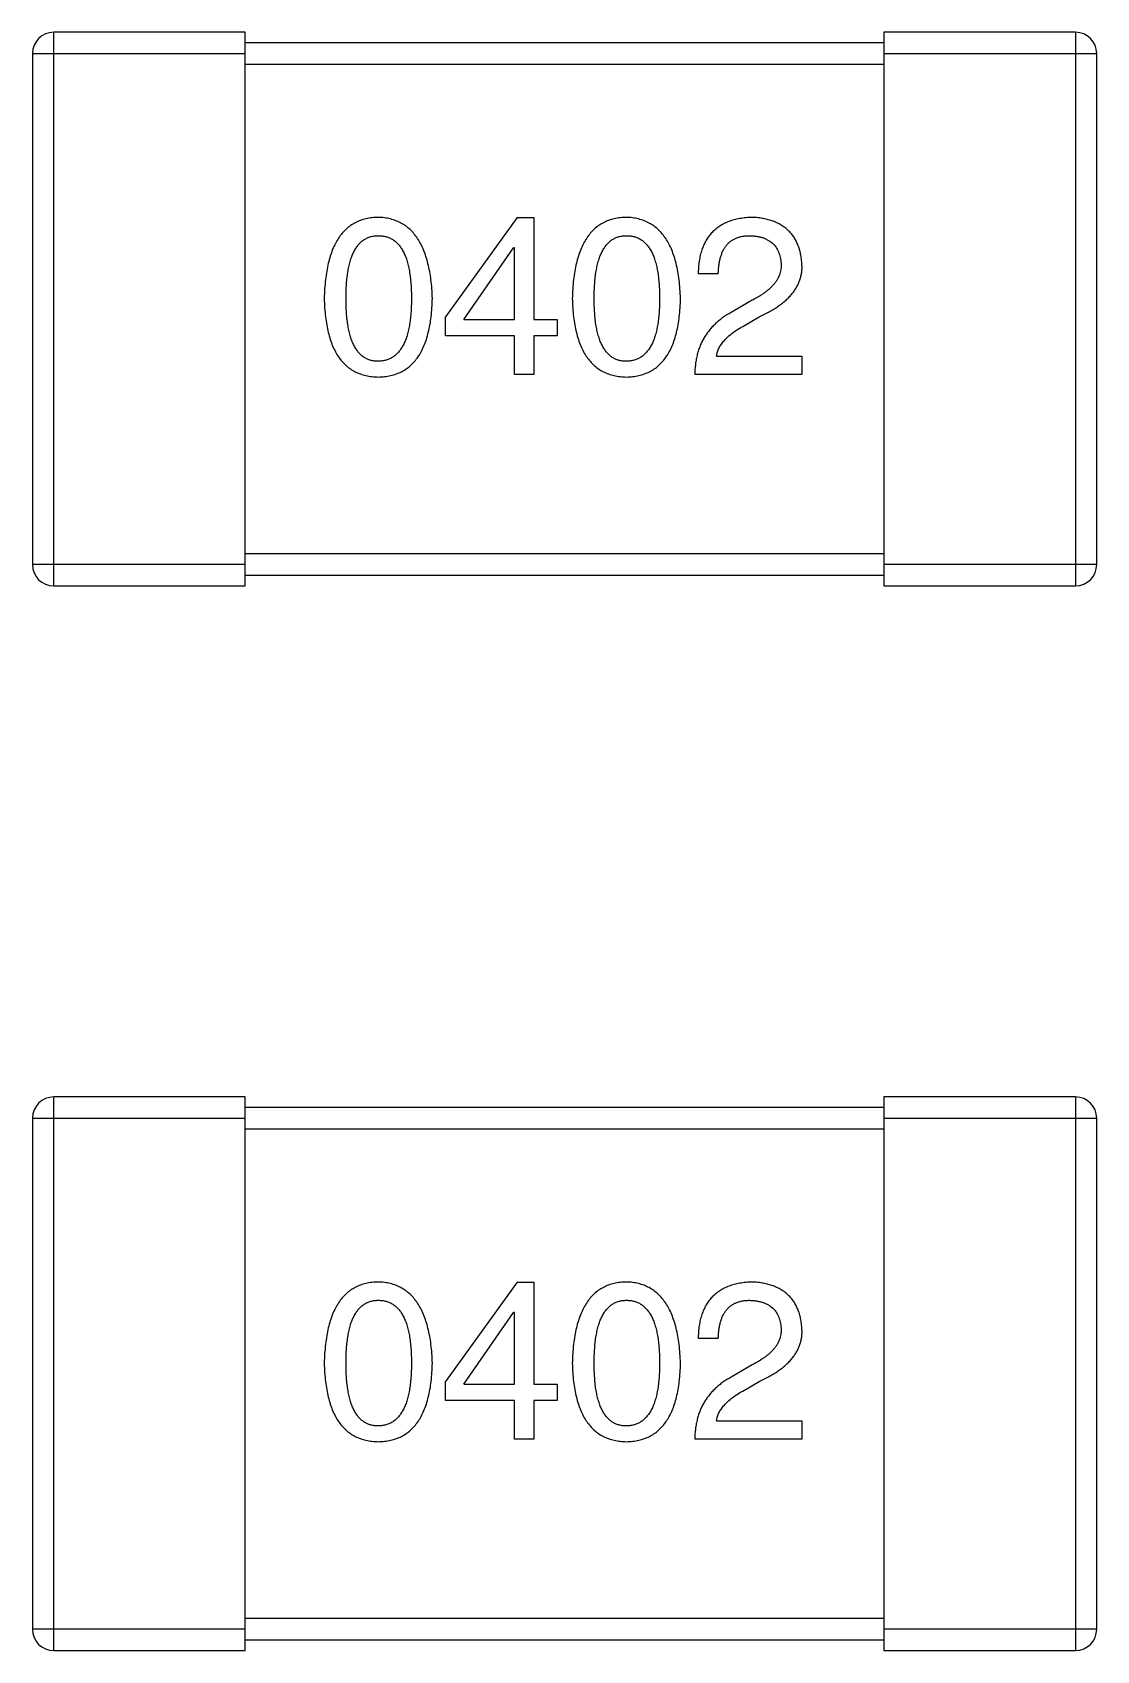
# Model space of a CAD drawing. Header units: inches. Extents: x -13 to 240, y -18 to 126.
# Drawn here: x 179.627 to 180.627, y 29.206 to 30.726 of the extents above; entities that cross this region are included whole.
import ezdxf

# ---------------------------------------------------------------- set-up
doc = ezdxf.new("R2010")
doc.units = ezdxf.units.IN
doc.header["$LTSCALE"] = 1.21
doc.header["$MEASUREMENT"] = 0
doc.layers.get('0').update_dxf_attribs({"linetype": 'CONTINUOUS'})

msp = doc.modelspace()

# ---------------------------------------------------------------- linework, layer by layer
at = {"color": 7, "linetype": 'Continuous'}
for p, q in [((179.6467, 30.2065), (179.6467, 30.7265)), ((179.8267, 30.7265), (179.6467, 30.7265)), ((179.8267, 30.2065), (179.8267, 30.7265)), ((180.4267, 30.7265), (180.4267, 30.2065)), ((180.6067, 30.7265), (180.4267, 30.7265)), ((180.6067, 30.7265), (180.6067, 30.2065)), ((179.6267, 30.7065), (179.6267, 30.2265)), ((179.6267, 30.7065), (179.8267, 30.7065)), ((180.4267, 30.7165), (179.8267, 30.7165)), ((180.4267, 30.7065), (180.6267, 30.7065)), ((180.6267, 30.2265), (180.6267, 30.7065)), ((179.8267, 30.6965), (180.4267, 30.6965)), ((180.0822, 30.5527), (180.015, 30.4593)), ((180.0822, 30.5527), (180.0978, 30.5527)), ((180.0978, 30.5527), (180.0978, 30.4568)), ((180.0322, 30.4568), (180.0789, 30.524)), ((180.0798, 30.524), (180.0789, 30.524)), ((180.0798, 30.4568), (180.0798, 30.524)), ((180.2711, 30.4995), (180.2523, 30.4995)), ((180.3031, 30.4749), (180.2834, 30.4634)), ((180.015, 30.4413), (180.015, 30.4593)), ((180.0322, 30.4568), (180.0798, 30.4568)), ((180.0978, 30.4568), (180.1199, 30.4568)), ((180.1199, 30.4568), (180.1199, 30.4413)), ((180.2941, 30.4503), (180.3096, 30.4593)), ((180.0798, 30.4413), (180.015, 30.4413)), ((180.0798, 30.4052), (180.0798, 30.4413)), ((180.0978, 30.4413), (180.0978, 30.4052)), ((180.1199, 30.4413), (180.0978, 30.4413)), ((180.2695, 30.4224), (180.3498, 30.4224)), ((180.3498, 30.4224), (180.3498, 30.4052)), ((180.0978, 30.4052), (180.0798, 30.4052)), ((180.3498, 30.4052), (180.249, 30.4052)), ((180.4267, 30.2365), (179.8267, 30.2365)), ((179.8267, 30.2265), (179.6267, 30.2265)), ((180.6267, 30.2265), (180.4267, 30.2265)), ((179.6467, 30.2065), (179.8267, 30.2065)), ((179.8267, 30.2165), (180.4267, 30.2165)), ((180.4267, 30.2065), (180.6067, 30.2065)), ((179.6467, 29.2065), (179.6467, 29.7265)), ((179.8267, 29.7265), (179.6467, 29.7265)), ((179.8267, 29.2065), (179.8267, 29.7265)), ((180.4267, 29.7165), (179.8267, 29.7165)), ((180.4267, 29.7265), (180.4267, 29.2065)), ((180.6067, 29.7265), (180.4267, 29.7265)), ((180.6067, 29.7265), (180.6067, 29.2065)), ((179.6267, 29.7065), (179.6267, 29.2265)), ((179.6267, 29.7065), (179.8267, 29.7065)), ((180.4267, 29.7065), (180.6267, 29.7065)), ((180.6267, 29.2265), (180.6267, 29.7065)), ((179.8267, 29.6965), (180.4267, 29.6965)), ((180.0822, 29.5527), (180.015, 29.4593)), ((180.0822, 29.5527), (180.0978, 29.5527)), ((180.0978, 29.5527), (180.0978, 29.4568)), ((180.0322, 29.4568), (180.0789, 29.524)), ((180.0798, 29.524), (180.0789, 29.524)), ((180.0798, 29.4568), (180.0798, 29.524)), ((180.2711, 29.4995), (180.2523, 29.4995)), ((180.3031, 29.4749), (180.2834, 29.4634)), ((180.015, 29.4413), (180.015, 29.4593)), ((180.2941, 29.4503), (180.3096, 29.4593)), ((180.0322, 29.4568), (180.0798, 29.4568)), ((180.0978, 29.4568), (180.1199, 29.4568)), ((180.1199, 29.4568), (180.1199, 29.4413)), ((180.0798, 29.4413), (180.015, 29.4413)), ((180.0798, 29.4052), (180.0798, 29.4413)), ((180.0978, 29.4413), (180.0978, 29.4052)), ((180.1199, 29.4413), (180.0978, 29.4413)), ((180.2695, 29.4224), (180.3498, 29.4224)), ((180.3498, 29.4224), (180.3498, 29.4052)), ((180.0978, 29.4052), (180.0798, 29.4052)), ((180.3498, 29.4052), (180.249, 29.4052)), ((180.4267, 29.2365), (179.8267, 29.2365)), ((179.8267, 29.2265), (179.6267, 29.2265)), ((179.8267, 29.2165), (180.4267, 29.2165)), ((180.6267, 29.2265), (180.4267, 29.2265)), ((179.6467, 29.2065), (179.8267, 29.2065)), ((180.4267, 29.2065), (180.6067, 29.2065))]:
    msp.add_line(p, q, dxfattribs=at)
for centre, start, end in [((179.6467, 30.7065), 90, 180), ((180.6067, 30.7065), 0, 90), ((179.6467, 30.2265), 180, 270), ((180.6067, 30.2265), 270, 0), ((179.6467, 29.7065), 90, 180), ((180.6067, 29.7065), 0, 90), ((179.6467, 29.2265), 180, 270), ((180.6067, 29.2265), 270, 0)]:
    msp.add_arc(centre, 0.02, start, end, dxfattribs=at)
for points, knots in [([(179.9517, 30.5527), (179.9497, 30.5526), (179.9458, 30.5525), (179.9402, 30.5515), (179.935, 30.5499), (179.9301, 30.5478), (179.9255, 30.545), (179.9214, 30.5417), (179.9176, 30.5378), (179.9143, 30.5332), (179.9113, 30.5282), (179.9087, 30.5225), (179.9064, 30.5162), (179.9046, 30.5094), (179.9031, 30.502), (179.902, 30.494), (179.9012, 30.4855), (179.901, 30.4796), (179.9009, 30.4765)], [0, 0, 0, 0, 0.057911, 0.113262, 0.165956, 0.217443, 0.268511, 0.319665, 0.372, 0.426129, 0.483365, 0.543779, 0.607756, 0.676562, 0.749704, 0.827713, 0.911177, 1, 1, 1, 1]), ([(180.0025, 30.4765), (180.0024, 30.4795), (180.0021, 30.4854), (180.0013, 30.4939), (180.0001, 30.5018), (179.9985, 30.5091), (179.9966, 30.5159), (179.9944, 30.5221), (179.9917, 30.5278), (179.9887, 30.5328), (179.9854, 30.5373), (179.9816, 30.5413), (179.9775, 30.5447), (179.9731, 30.5475), (179.9682, 30.5497), (179.963, 30.5513), (179.9575, 30.5524), (179.9537, 30.5526), (179.9517, 30.5527)], [0, 0, 0, 0, 0.088475, 0.171606, 0.249595, 0.322626, 0.391327, 0.455765, 0.516374, 0.573675, 0.628522, 0.681161, 0.732559, 0.783563, 0.83504, 0.887639, 0.942585, 1, 1, 1, 1]), ([(180.1849, 30.5527), (180.1829, 30.5526), (180.179, 30.5525), (180.1734, 30.5515), (180.1681, 30.5499), (180.1632, 30.5478), (180.1587, 30.545), (180.1545, 30.5417), (180.1508, 30.5378), (180.1474, 30.5332), (180.1444, 30.5282), (180.1418, 30.5225), (180.1396, 30.5162), (180.1377, 30.5094), (180.1362, 30.502), (180.1351, 30.494), (180.1343, 30.4855), (180.1341, 30.4796), (180.134, 30.4765)], [0, 0, 0, 0, 0.057911, 0.113262, 0.165956, 0.217443, 0.268511, 0.319665, 0.372, 0.426129, 0.483365, 0.543779, 0.607756, 0.676562, 0.749704, 0.827713, 0.911177, 1, 1, 1, 1]), ([(180.2357, 30.4765), (180.2355, 30.4795), (180.2353, 30.4854), (180.2344, 30.4939), (180.2332, 30.5018), (180.2317, 30.5091), (180.2298, 30.5159), (180.2275, 30.5221), (180.2249, 30.5278), (180.2219, 30.5328), (180.2185, 30.5373), (180.2148, 30.5413), (180.2107, 30.5447), (180.2062, 30.5475), (180.2014, 30.5497), (180.1962, 30.5513), (180.1906, 30.5524), (180.1868, 30.5526), (180.1849, 30.5527)], [0, 0, 0, 0, 0.088475, 0.171606, 0.249595, 0.322626, 0.391327, 0.455765, 0.516374, 0.573675, 0.628522, 0.681161, 0.732559, 0.783563, 0.83504, 0.887639, 0.942585, 1, 1, 1, 1]), ([(180.3031, 30.5527), (180.301, 30.5526), (180.2971, 30.5524), (180.2914, 30.5516), (180.2861, 30.5505), (180.2812, 30.5489), (180.2767, 30.5469), (180.2725, 30.5446), (180.2687, 30.5418), (180.2653, 30.5386), (180.2623, 30.5351), (180.2597, 30.5312), (180.2575, 30.5268), (180.2556, 30.5221), (180.2542, 30.517), (180.2531, 30.5115), (180.2525, 30.5056), (180.2523, 30.5015), (180.2523, 30.4995)], [0, 0, 0, 0, 0.07282, 0.141057, 0.2062, 0.267672, 0.326735, 0.383519, 0.439188, 0.494454, 0.549628, 0.605958, 0.66397, 0.72402, 0.787502, 0.854127, 0.925065, 1, 1, 1, 1]), ([(180.3498, 30.5085), (180.3497, 30.5102), (180.3494, 30.5135), (180.3486, 30.5182), (180.3475, 30.5227), (180.346, 30.5269), (180.3443, 30.5308), (180.3422, 30.5343), (180.3397, 30.5376), (180.3369, 30.5405), (180.3338, 30.5431), (180.3304, 30.5454), (180.3266, 30.5474), (180.3226, 30.5492), (180.3181, 30.5505), (180.3134, 30.5516), (180.3084, 30.5524), (180.3049, 30.5526), (180.3031, 30.5527)], [0, 0, 0, 0, 0.070688, 0.137741, 0.201612, 0.262778, 0.321223, 0.378455, 0.434411, 0.490146, 0.546362, 0.603392, 0.662208, 0.723401, 0.787372, 0.85442, 0.925153, 1, 1, 1, 1]), ([(179.9214, 30.4765), (179.9214, 30.4789), (179.9214, 30.4835), (179.9218, 30.4902), (179.9224, 30.4964), (179.9232, 30.5022), (179.9243, 30.5075), (179.9255, 30.5124), (179.9271, 30.5168), (179.9289, 30.5207), (179.9309, 30.5242), (179.9331, 30.5272), (179.9356, 30.5298), (179.9384, 30.5319), (179.9414, 30.5335), (179.9446, 30.5347), (179.9481, 30.5354), (179.9505, 30.5355), (179.9517, 30.5355)], [0, 0, 0, 0, 0.096452, 0.187278, 0.271765, 0.350519, 0.423437, 0.491321, 0.554011, 0.612224, 0.666281, 0.717003, 0.764884, 0.811423, 0.856783, 0.902993, 0.950236, 1, 1, 1, 1]), ([(179.9517, 30.5355), (179.953, 30.5355), (179.9554, 30.5354), (179.959, 30.5347), (179.9623, 30.5335), (179.9654, 30.5319), (179.9682, 30.5298), (179.9708, 30.5272), (179.9731, 30.5242), (179.9752, 30.5207), (179.977, 30.5168), (179.9786, 30.5124), (179.9799, 30.5075), (179.981, 30.5022), (179.9818, 30.4964), (179.9824, 30.4902), (179.9828, 30.4835), (179.9828, 30.4789), (179.9829, 30.4765)], [0, 0, 0, 0, 0.050604, 0.098688, 0.145699, 0.191791, 0.238625, 0.286717, 0.337546, 0.391814, 0.449755, 0.512106, 0.579685, 0.652048, 0.730262, 0.814146, 0.904281, 1, 1, 1, 1]), ([(180.1545, 30.4765), (180.1546, 30.4789), (180.1546, 30.4835), (180.155, 30.4902), (180.1555, 30.4964), (180.1563, 30.5022), (180.1574, 30.5075), (180.1587, 30.5124), (180.1602, 30.5168), (180.162, 30.5207), (180.164, 30.5242), (180.1663, 30.5272), (180.1688, 30.5298), (180.1715, 30.5319), (180.1745, 30.5335), (180.1778, 30.5347), (180.1812, 30.5354), (180.1836, 30.5355), (180.1849, 30.5355)], [0, 0, 0, 0, 0.096452, 0.187278, 0.271765, 0.350519, 0.423437, 0.491321, 0.554011, 0.612224, 0.666281, 0.717003, 0.764884, 0.811423, 0.856783, 0.902993, 0.950236, 1, 1, 1, 1]), ([(180.1849, 30.5355), (180.1861, 30.5355), (180.1886, 30.5354), (180.1921, 30.5347), (180.1955, 30.5335), (180.1986, 30.5319), (180.2014, 30.5298), (180.2039, 30.5272), (180.2062, 30.5242), (180.2084, 30.5207), (180.2102, 30.5168), (180.2117, 30.5124), (180.2131, 30.5075), (180.2141, 30.5022), (180.215, 30.4964), (180.2156, 30.4902), (180.2159, 30.4835), (180.216, 30.4789), (180.216, 30.4765)], [0, 0, 0, 0, 0.050604, 0.098688, 0.145699, 0.191791, 0.238625, 0.286717, 0.337546, 0.391814, 0.449755, 0.512106, 0.579685, 0.652048, 0.730262, 0.814146, 0.904281, 1, 1, 1, 1]), ([(180.2711, 30.4995), (180.2712, 30.5009), (180.2713, 30.5037), (180.2717, 30.5078), (180.2723, 30.5116), (180.2732, 30.5152), (180.2743, 30.5184), (180.2755, 30.5214), (180.2771, 30.5241), (180.2789, 30.5265), (180.2808, 30.5287), (180.283, 30.5305), (180.2854, 30.5321), (180.288, 30.5333), (180.2909, 30.5343), (180.2939, 30.535), (180.2972, 30.5354), (180.2995, 30.5355), (180.3006, 30.5355)], [0, 0, 0, 0, 0.082594, 0.15978, 0.232961, 0.301462, 0.365595, 0.426678, 0.484662, 0.540809, 0.595146, 0.648401, 0.702272, 0.757102, 0.813447, 0.872233, 0.934055, 1, 1, 1, 1]), ([(180.3006, 30.5355), (180.3017, 30.5355), (180.3039, 30.5353), (180.3071, 30.535), (180.3101, 30.5344), (180.3129, 30.5336), (180.3154, 30.5326), (180.3178, 30.5315), (180.32, 30.5301), (180.322, 30.5286), (180.3237, 30.5268), (180.3253, 30.5249), (180.3266, 30.5228), (180.3277, 30.5204), (180.3286, 30.5179), (180.3294, 30.5152), (180.3299, 30.5123), (180.33, 30.5103), (180.3301, 30.5093)], [0, 0, 0, 0, 0.076112, 0.148436, 0.216883, 0.281466, 0.34298, 0.402356, 0.459881, 0.51546, 0.571111, 0.62658, 0.683162, 0.741007, 0.801404, 0.863825, 0.930544, 1, 1, 1, 1]), ([(180.3301, 30.5093), (180.3302, 30.5085), (180.3303, 30.5069), (180.3301, 30.5045), (180.3297, 30.5021), (180.3291, 30.4997), (180.3282, 30.4975), (180.3271, 30.4952), (180.3258, 30.493), (180.3242, 30.4908), (180.3224, 30.4886), (180.3203, 30.4866), (180.318, 30.4845), (180.3155, 30.4825), (180.3127, 30.4805), (180.3097, 30.4786), (180.3065, 30.4767), (180.3042, 30.4755), (180.3031, 30.4749)], [0, 0, 0, 0, 0.052237, 0.103888, 0.155485, 0.207395, 0.259864, 0.31356, 0.369176, 0.4266, 0.486836, 0.550048, 0.61567, 0.685271, 0.75824, 0.834614, 0.915635, 1, 1, 1, 1]), ([(180.3096, 30.4593), (180.3113, 30.4601), (180.3146, 30.4616), (180.3194, 30.4641), (180.3237, 30.4667), (180.3278, 30.4694), (180.3315, 30.4721), (180.3349, 30.475), (180.3379, 30.4779), (180.3406, 30.481), (180.3429, 30.4841), (180.3449, 30.4873), (180.3466, 30.4906), (180.348, 30.494), (180.3489, 30.4975), (180.3496, 30.5011), (180.3499, 30.5048), (180.3498, 30.5072), (180.3498, 30.5085)], [0, 0, 0, 0, 0.082731, 0.161257, 0.236138, 0.307554, 0.375712, 0.440848, 0.502916, 0.562567, 0.619798, 0.675716, 0.73039, 0.78386, 0.837315, 0.890547, 0.944917, 1, 1, 1, 1]), ([(179.9009, 30.4765), (179.901, 30.4736), (179.9012, 30.4678), (179.902, 30.4595), (179.9031, 30.4518), (179.9046, 30.4447), (179.9064, 30.4381), (179.9087, 30.432), (179.9113, 30.4265), (179.9143, 30.4216), (179.9176, 30.4172), (179.9214, 30.4134), (179.9255, 30.4102), (179.9301, 30.4075), (179.935, 30.4055), (179.9402, 30.4039), (179.9458, 30.403), (179.9497, 30.4028), (179.9517, 30.4027)], [0, 0, 0, 0, 0.087693, 0.170223, 0.247496, 0.319826, 0.387768, 0.451403, 0.511459, 0.568358, 0.622671, 0.675251, 0.726739, 0.778422, 0.830759, 0.884394, 0.940865, 1, 1, 1, 1]), ([(179.9517, 30.4175), (179.9505, 30.4175), (179.9481, 30.4176), (179.9446, 30.4183), (179.9414, 30.4195), (179.9384, 30.4211), (179.9356, 30.4232), (179.9331, 30.4258), (179.9309, 30.4288), (179.9289, 30.4323), (179.9271, 30.4362), (179.9255, 30.4406), (179.9243, 30.4455), (179.9232, 30.4508), (179.9224, 30.4566), (179.9218, 30.4628), (179.9214, 30.4695), (179.9214, 30.4741), (179.9214, 30.4765)], [0, 0, 0, 0, 0.049766, 0.097012, 0.143225, 0.188786, 0.235079, 0.282962, 0.333687, 0.387747, 0.445963, 0.508657, 0.576545, 0.649868, 0.72822, 0.812712, 0.903543, 1, 1, 1, 1]), ([(179.9517, 30.4027), (179.9537, 30.4028), (179.9576, 30.403), (179.9632, 30.4039), (179.9685, 30.4055), (179.9734, 30.4075), (179.9779, 30.4102), (179.982, 30.4134), (179.9858, 30.4172), (179.9892, 30.4216), (179.9921, 30.4265), (179.9947, 30.432), (179.997, 30.4381), (179.9988, 30.4447), (180.0004, 30.4518), (180.0015, 30.4595), (180.0022, 30.4678), (180.0024, 30.4736), (180.0025, 30.4765)], [0, 0, 0, 0, 0.059134, 0.115603, 0.169236, 0.221572, 0.273254, 0.32474, 0.377319, 0.431815, 0.488555, 0.548609, 0.612242, 0.680182, 0.75251, 0.829782, 0.91231, 1, 1, 1, 1]), ([(179.9829, 30.4765), (179.9828, 30.4742), (179.9828, 30.4696), (179.9824, 30.463), (179.9818, 30.4568), (179.981, 30.4511), (179.9799, 30.4458), (179.9786, 30.441), (179.977, 30.4366), (179.9752, 30.4327), (179.9731, 30.4292), (179.9708, 30.4262), (179.9682, 30.4235), (179.9654, 30.4214), (179.9623, 30.4197), (179.959, 30.4185), (179.9554, 30.4177), (179.953, 30.4176), (179.9517, 30.4175)], [0, 0, 0, 0, 0.094834, 0.184067, 0.267029, 0.344713, 0.417334, 0.484367, 0.546941, 0.604717, 0.65953, 0.710539, 0.759381, 0.806382, 0.853027, 0.900623, 0.949121, 1, 1, 1, 1]), ([(180.134, 30.4765), (180.1341, 30.4736), (180.1343, 30.4678), (180.1351, 30.4595), (180.1362, 30.4518), (180.1377, 30.4447), (180.1396, 30.4381), (180.1418, 30.432), (180.1444, 30.4265), (180.1475, 30.4216), (180.1508, 30.4172), (180.1546, 30.4134), (180.1587, 30.4102), (180.1632, 30.4075), (180.1681, 30.4055), (180.1734, 30.4039), (180.179, 30.403), (180.1829, 30.4028), (180.1849, 30.4027)], [0, 0, 0, 0, 0.087693, 0.170223, 0.247496, 0.319826, 0.387768, 0.451403, 0.511459, 0.568358, 0.622671, 0.675251, 0.726739, 0.778422, 0.830759, 0.884394, 0.940865, 1, 1, 1, 1]), ([(180.1849, 30.4175), (180.1836, 30.4175), (180.1812, 30.4176), (180.1778, 30.4183), (180.1745, 30.4195), (180.1715, 30.4211), (180.1688, 30.4232), (180.1663, 30.4258), (180.164, 30.4288), (180.162, 30.4323), (180.1602, 30.4362), (180.1587, 30.4406), (180.1574, 30.4455), (180.1563, 30.4508), (180.1555, 30.4566), (180.155, 30.4628), (180.1546, 30.4695), (180.1546, 30.4741), (180.1545, 30.4765)], [0, 0, 0, 0, 0.049766, 0.097012, 0.143225, 0.188786, 0.235079, 0.282962, 0.333687, 0.387747, 0.445963, 0.508657, 0.576545, 0.649868, 0.72822, 0.812712, 0.903543, 1, 1, 1, 1]), ([(180.216, 30.4765), (180.216, 30.4742), (180.2159, 30.4696), (180.2156, 30.463), (180.215, 30.4568), (180.2141, 30.4511), (180.2131, 30.4458), (180.2117, 30.441), (180.2102, 30.4366), (180.2083, 30.4327), (180.2063, 30.4292), (180.2039, 30.4262), (180.2014, 30.4235), (180.1985, 30.4214), (180.1955, 30.4197), (180.1922, 30.4185), (180.1886, 30.4177), (180.1861, 30.4176), (180.1849, 30.4175)], [0, 0, 0, 0, 0.094834, 0.184067, 0.267029, 0.344713, 0.417334, 0.484367, 0.546941, 0.604717, 0.65953, 0.710539, 0.759381, 0.806382, 0.853027, 0.900623, 0.949121, 1, 1, 1, 1]), ([(180.1849, 30.4027), (180.1868, 30.4028), (180.1907, 30.403), (180.1964, 30.4039), (180.2016, 30.4055), (180.2065, 30.4075), (180.211, 30.4102), (180.2152, 30.4134), (180.2189, 30.4172), (180.2223, 30.4216), (180.2253, 30.4265), (180.2279, 30.432), (180.2301, 30.4381), (180.232, 30.4447), (180.2335, 30.4518), (180.2346, 30.4595), (180.2354, 30.4678), (180.2356, 30.4736), (180.2357, 30.4765)], [0, 0, 0, 0, 0.059134, 0.115603, 0.169236, 0.221572, 0.273254, 0.32474, 0.377319, 0.431815, 0.488555, 0.548609, 0.612242, 0.680182, 0.75251, 0.829782, 0.91231, 1, 1, 1, 1]), ([(180.2834, 30.4634), (180.282, 30.4626), (180.2793, 30.4611), (180.2755, 30.4586), (180.2719, 30.4559), (180.2687, 30.453), (180.2656, 30.45), (180.2628, 30.4468), (180.2602, 30.4434), (180.2579, 30.4398), (180.2559, 30.4361), (180.2541, 30.4322), (180.2526, 30.4281), (180.2514, 30.4239), (180.2504, 30.4194), (180.2497, 30.4148), (180.2492, 30.4101), (180.249, 30.4068), (180.249, 30.4052)], [0, 0, 0, 0, 0.065828, 0.130094, 0.192451, 0.254037, 0.313974, 0.373757, 0.433048, 0.492243, 0.551902, 0.611758, 0.672678, 0.734814, 0.798569, 0.863693, 0.930488, 1, 1, 1, 1]), ([(180.2695, 30.4224), (180.2697, 30.4237), (180.2703, 30.4263), (180.2719, 30.4301), (180.274, 30.4338), (180.2769, 30.4373), (180.2803, 30.4407), (180.2843, 30.4441), (180.2889, 30.4473), (180.2923, 30.4493), (180.2941, 30.4503)], [0, 0, 0, 0, 0.103034, 0.208166, 0.318255, 0.434664, 0.559728, 0.695394, 0.841708, 1, 1, 1, 1]), ([(179.9517, 29.5527), (179.9497, 29.5526), (179.9458, 29.5525), (179.9402, 29.5515), (179.935, 29.5499), (179.9301, 29.5478), (179.9255, 29.545), (179.9214, 29.5417), (179.9176, 29.5378), (179.9143, 29.5332), (179.9113, 29.5282), (179.9087, 29.5225), (179.9064, 29.5162), (179.9046, 29.5094), (179.9031, 29.502), (179.902, 29.494), (179.9012, 29.4855), (179.901, 29.4796), (179.9009, 29.4765)], [0, 0, 0, 0, 0.057911, 0.113262, 0.165956, 0.217443, 0.268511, 0.319665, 0.372, 0.426129, 0.483365, 0.543779, 0.607756, 0.676562, 0.749704, 0.827713, 0.911177, 1, 1, 1, 1]), ([(180.0025, 29.4765), (180.0024, 29.4795), (180.0021, 29.4854), (180.0013, 29.4939), (180.0001, 29.5018), (179.9985, 29.5091), (179.9966, 29.5159), (179.9944, 29.5221), (179.9917, 29.5278), (179.9887, 29.5328), (179.9854, 29.5373), (179.9816, 29.5413), (179.9775, 29.5447), (179.9731, 29.5475), (179.9682, 29.5497), (179.963, 29.5513), (179.9575, 29.5524), (179.9537, 29.5526), (179.9517, 29.5527)], [0, 0, 0, 0, 0.088475, 0.171606, 0.249595, 0.322626, 0.391327, 0.455765, 0.516374, 0.573675, 0.628522, 0.681161, 0.732559, 0.783563, 0.83504, 0.887639, 0.942585, 1, 1, 1, 1]), ([(180.1849, 29.5527), (180.1829, 29.5526), (180.179, 29.5525), (180.1734, 29.5515), (180.1681, 29.5499), (180.1632, 29.5478), (180.1587, 29.545), (180.1545, 29.5417), (180.1508, 29.5378), (180.1474, 29.5332), (180.1444, 29.5282), (180.1418, 29.5225), (180.1396, 29.5162), (180.1377, 29.5094), (180.1362, 29.502), (180.1351, 29.494), (180.1343, 29.4855), (180.1341, 29.4796), (180.134, 29.4765)], [0, 0, 0, 0, 0.057911, 0.113262, 0.165956, 0.217443, 0.268511, 0.319665, 0.372, 0.426129, 0.483365, 0.543779, 0.607756, 0.676562, 0.749704, 0.827713, 0.911177, 1, 1, 1, 1]), ([(180.2357, 29.4765), (180.2355, 29.4795), (180.2353, 29.4854), (180.2344, 29.4939), (180.2332, 29.5018), (180.2317, 29.5091), (180.2298, 29.5159), (180.2275, 29.5221), (180.2249, 29.5278), (180.2219, 29.5328), (180.2185, 29.5373), (180.2148, 29.5413), (180.2107, 29.5447), (180.2062, 29.5475), (180.2014, 29.5497), (180.1962, 29.5513), (180.1906, 29.5524), (180.1868, 29.5526), (180.1849, 29.5527)], [0, 0, 0, 0, 0.088475, 0.171606, 0.249595, 0.322626, 0.391327, 0.455765, 0.516374, 0.573675, 0.628522, 0.681161, 0.732559, 0.783563, 0.83504, 0.887639, 0.942585, 1, 1, 1, 1]), ([(180.3031, 29.5527), (180.301, 29.5526), (180.2971, 29.5524), (180.2914, 29.5516), (180.2861, 29.5505), (180.2812, 29.5489), (180.2767, 29.5469), (180.2725, 29.5446), (180.2687, 29.5418), (180.2653, 29.5386), (180.2623, 29.5351), (180.2597, 29.5312), (180.2575, 29.5268), (180.2556, 29.5221), (180.2542, 29.517), (180.2531, 29.5115), (180.2525, 29.5056), (180.2523, 29.5015), (180.2523, 29.4995)], [0, 0, 0, 0, 0.07282, 0.141057, 0.2062, 0.267672, 0.326735, 0.383519, 0.439188, 0.494454, 0.549628, 0.605958, 0.66397, 0.72402, 0.787502, 0.854127, 0.925065, 1, 1, 1, 1]), ([(180.3498, 29.5085), (180.3497, 29.5102), (180.3494, 29.5135), (180.3486, 29.5182), (180.3475, 29.5227), (180.346, 29.5269), (180.3443, 29.5308), (180.3422, 29.5343), (180.3397, 29.5376), (180.3369, 29.5405), (180.3338, 29.5431), (180.3304, 29.5454), (180.3266, 29.5474), (180.3226, 29.5492), (180.3181, 29.5505), (180.3134, 29.5516), (180.3084, 29.5524), (180.3049, 29.5526), (180.3031, 29.5527)], [0, 0, 0, 0, 0.070688, 0.137741, 0.201612, 0.262778, 0.321223, 0.378455, 0.434411, 0.490146, 0.546362, 0.603392, 0.662208, 0.723401, 0.787372, 0.85442, 0.925153, 1, 1, 1, 1]), ([(179.9214, 29.4765), (179.9214, 29.4789), (179.9214, 29.4835), (179.9218, 29.4902), (179.9224, 29.4964), (179.9232, 29.5022), (179.9243, 29.5075), (179.9255, 29.5124), (179.9271, 29.5168), (179.9289, 29.5207), (179.9309, 29.5242), (179.9331, 29.5272), (179.9356, 29.5298), (179.9384, 29.5319), (179.9414, 29.5335), (179.9446, 29.5347), (179.9481, 29.5354), (179.9505, 29.5355), (179.9517, 29.5355)], [0, 0, 0, 0, 0.096452, 0.187278, 0.271765, 0.350519, 0.423437, 0.491321, 0.554011, 0.612224, 0.666281, 0.717003, 0.764884, 0.811423, 0.856783, 0.902993, 0.950236, 1, 1, 1, 1]), ([(179.9517, 29.5355), (179.953, 29.5355), (179.9554, 29.5354), (179.959, 29.5347), (179.9623, 29.5335), (179.9654, 29.5319), (179.9682, 29.5298), (179.9708, 29.5272), (179.9731, 29.5242), (179.9752, 29.5207), (179.977, 29.5168), (179.9786, 29.5124), (179.9799, 29.5075), (179.981, 29.5022), (179.9818, 29.4964), (179.9824, 29.4902), (179.9828, 29.4835), (179.9828, 29.4789), (179.9829, 29.4765)], [0, 0, 0, 0, 0.050604, 0.098688, 0.145699, 0.191791, 0.238625, 0.286717, 0.337546, 0.391814, 0.449755, 0.512106, 0.579685, 0.652048, 0.730262, 0.814146, 0.904281, 1, 1, 1, 1]), ([(180.1545, 29.4765), (180.1546, 29.4789), (180.1546, 29.4835), (180.155, 29.4902), (180.1555, 29.4964), (180.1563, 29.5022), (180.1574, 29.5075), (180.1587, 29.5124), (180.1602, 29.5168), (180.162, 29.5207), (180.164, 29.5242), (180.1663, 29.5272), (180.1688, 29.5298), (180.1715, 29.5319), (180.1745, 29.5335), (180.1778, 29.5347), (180.1812, 29.5354), (180.1836, 29.5355), (180.1849, 29.5355)], [0, 0, 0, 0, 0.096452, 0.187278, 0.271765, 0.350519, 0.423437, 0.491321, 0.554011, 0.612224, 0.666281, 0.717003, 0.764884, 0.811423, 0.856783, 0.902993, 0.950236, 1, 1, 1, 1]), ([(180.1849, 29.5355), (180.1861, 29.5355), (180.1886, 29.5354), (180.1921, 29.5347), (180.1955, 29.5335), (180.1986, 29.5319), (180.2014, 29.5298), (180.2039, 29.5272), (180.2062, 29.5242), (180.2084, 29.5207), (180.2102, 29.5168), (180.2117, 29.5124), (180.2131, 29.5075), (180.2141, 29.5022), (180.215, 29.4964), (180.2156, 29.4902), (180.2159, 29.4835), (180.216, 29.4789), (180.216, 29.4765)], [0, 0, 0, 0, 0.050604, 0.098688, 0.145699, 0.191791, 0.238625, 0.286717, 0.337546, 0.391814, 0.449755, 0.512106, 0.579685, 0.652048, 0.730262, 0.814146, 0.904281, 1, 1, 1, 1]), ([(180.2711, 29.4995), (180.2712, 29.5009), (180.2713, 29.5037), (180.2717, 29.5078), (180.2723, 29.5116), (180.2732, 29.5152), (180.2743, 29.5184), (180.2755, 29.5214), (180.2771, 29.5241), (180.2789, 29.5265), (180.2808, 29.5287), (180.283, 29.5305), (180.2854, 29.5321), (180.288, 29.5333), (180.2909, 29.5343), (180.2939, 29.535), (180.2972, 29.5354), (180.2995, 29.5355), (180.3006, 29.5355)], [0, 0, 0, 0, 0.082594, 0.15978, 0.232961, 0.301462, 0.365595, 0.426678, 0.484662, 0.540809, 0.595146, 0.648401, 0.702272, 0.757102, 0.813447, 0.872233, 0.934055, 1, 1, 1, 1]), ([(180.3006, 29.5355), (180.3017, 29.5355), (180.3039, 29.5353), (180.3071, 29.535), (180.3101, 29.5344), (180.3129, 29.5336), (180.3154, 29.5326), (180.3178, 29.5315), (180.32, 29.5301), (180.322, 29.5286), (180.3237, 29.5268), (180.3253, 29.5249), (180.3266, 29.5228), (180.3277, 29.5204), (180.3286, 29.5179), (180.3294, 29.5152), (180.3299, 29.5123), (180.33, 29.5103), (180.3301, 29.5093)], [0, 0, 0, 0, 0.076112, 0.148436, 0.216883, 0.281466, 0.34298, 0.402356, 0.459881, 0.51546, 0.571111, 0.62658, 0.683162, 0.741007, 0.801404, 0.863825, 0.930544, 1, 1, 1, 1]), ([(180.3301, 29.5093), (180.3302, 29.5085), (180.3303, 29.5069), (180.3301, 29.5045), (180.3297, 29.5021), (180.3291, 29.4997), (180.3282, 29.4975), (180.3271, 29.4952), (180.3258, 29.493), (180.3242, 29.4908), (180.3224, 29.4886), (180.3203, 29.4866), (180.318, 29.4845), (180.3155, 29.4825), (180.3127, 29.4805), (180.3097, 29.4786), (180.3065, 29.4767), (180.3042, 29.4755), (180.3031, 29.4749)], [0, 0, 0, 0, 0.052237, 0.103888, 0.155485, 0.207395, 0.259864, 0.31356, 0.369176, 0.4266, 0.486836, 0.550048, 0.61567, 0.685271, 0.75824, 0.834614, 0.915635, 1, 1, 1, 1]), ([(180.3096, 29.4593), (180.3113, 29.4601), (180.3146, 29.4616), (180.3194, 29.4641), (180.3237, 29.4667), (180.3278, 29.4694), (180.3315, 29.4721), (180.3349, 29.475), (180.3379, 29.4779), (180.3406, 29.481), (180.3429, 29.4841), (180.3449, 29.4873), (180.3466, 29.4906), (180.348, 29.494), (180.3489, 29.4975), (180.3496, 29.5011), (180.3499, 29.5048), (180.3498, 29.5072), (180.3498, 29.5085)], [0, 0, 0, 0, 0.082731, 0.161257, 0.236138, 0.307554, 0.375712, 0.440848, 0.502916, 0.562567, 0.619798, 0.675716, 0.73039, 0.78386, 0.837315, 0.890547, 0.944917, 1, 1, 1, 1]), ([(179.9009, 29.4765), (179.901, 29.4736), (179.9012, 29.4678), (179.902, 29.4595), (179.9031, 29.4518), (179.9046, 29.4447), (179.9064, 29.4381), (179.9087, 29.432), (179.9113, 29.4265), (179.9143, 29.4216), (179.9176, 29.4172), (179.9214, 29.4134), (179.9255, 29.4102), (179.9301, 29.4075), (179.935, 29.4055), (179.9402, 29.4039), (179.9458, 29.403), (179.9497, 29.4028), (179.9517, 29.4027)], [0, 0, 0, 0, 0.087693, 0.170223, 0.247496, 0.319826, 0.387768, 0.451403, 0.511459, 0.568358, 0.622671, 0.675251, 0.726739, 0.778422, 0.830759, 0.884394, 0.940865, 1, 1, 1, 1]), ([(179.9517, 29.4175), (179.9505, 29.4175), (179.9481, 29.4176), (179.9446, 29.4183), (179.9414, 29.4195), (179.9384, 29.4211), (179.9356, 29.4232), (179.9331, 29.4258), (179.9309, 29.4288), (179.9289, 29.4323), (179.9271, 29.4362), (179.9255, 29.4406), (179.9243, 29.4455), (179.9232, 29.4508), (179.9224, 29.4566), (179.9218, 29.4628), (179.9214, 29.4695), (179.9214, 29.4741), (179.9214, 29.4765)], [0, 0, 0, 0, 0.049766, 0.097012, 0.143225, 0.188786, 0.235079, 0.282962, 0.333687, 0.387747, 0.445963, 0.508657, 0.576545, 0.649868, 0.72822, 0.812712, 0.903543, 1, 1, 1, 1]), ([(179.9517, 29.4027), (179.9537, 29.4028), (179.9576, 29.403), (179.9632, 29.4039), (179.9685, 29.4055), (179.9734, 29.4075), (179.9779, 29.4102), (179.982, 29.4134), (179.9858, 29.4172), (179.9892, 29.4216), (179.9921, 29.4265), (179.9947, 29.432), (179.997, 29.4381), (179.9988, 29.4447), (180.0004, 29.4518), (180.0015, 29.4595), (180.0022, 29.4678), (180.0024, 29.4736), (180.0025, 29.4765)], [0, 0, 0, 0, 0.059134, 0.115603, 0.169236, 0.221572, 0.273254, 0.32474, 0.377319, 0.431815, 0.488555, 0.548609, 0.612242, 0.680182, 0.75251, 0.829782, 0.91231, 1, 1, 1, 1]), ([(179.9829, 29.4765), (179.9828, 29.4742), (179.9828, 29.4696), (179.9824, 29.463), (179.9818, 29.4568), (179.981, 29.4511), (179.9799, 29.4458), (179.9786, 29.441), (179.977, 29.4366), (179.9752, 29.4327), (179.9731, 29.4292), (179.9708, 29.4262), (179.9682, 29.4235), (179.9654, 29.4214), (179.9623, 29.4197), (179.959, 29.4185), (179.9554, 29.4177), (179.953, 29.4176), (179.9517, 29.4175)], [0, 0, 0, 0, 0.094834, 0.184067, 0.267029, 0.344713, 0.417334, 0.484367, 0.546941, 0.604717, 0.65953, 0.710539, 0.759381, 0.806382, 0.853027, 0.900623, 0.949121, 1, 1, 1, 1]), ([(180.134, 29.4765), (180.1341, 29.4736), (180.1343, 29.4678), (180.1351, 29.4595), (180.1362, 29.4518), (180.1377, 29.4447), (180.1396, 29.4381), (180.1418, 29.432), (180.1444, 29.4265), (180.1475, 29.4216), (180.1508, 29.4172), (180.1546, 29.4134), (180.1587, 29.4102), (180.1632, 29.4075), (180.1681, 29.4055), (180.1734, 29.4039), (180.179, 29.403), (180.1829, 29.4028), (180.1849, 29.4027)], [0, 0, 0, 0, 0.087693, 0.170223, 0.247496, 0.319826, 0.387768, 0.451403, 0.511459, 0.568358, 0.622671, 0.675251, 0.726739, 0.778422, 0.830759, 0.884394, 0.940865, 1, 1, 1, 1]), ([(180.1849, 29.4175), (180.1836, 29.4175), (180.1812, 29.4176), (180.1778, 29.4183), (180.1745, 29.4195), (180.1715, 29.4211), (180.1688, 29.4232), (180.1663, 29.4258), (180.164, 29.4288), (180.162, 29.4323), (180.1602, 29.4362), (180.1587, 29.4406), (180.1574, 29.4455), (180.1563, 29.4508), (180.1555, 29.4566), (180.155, 29.4628), (180.1546, 29.4695), (180.1546, 29.4741), (180.1545, 29.4765)], [0, 0, 0, 0, 0.049766, 0.097012, 0.143225, 0.188786, 0.235079, 0.282962, 0.333687, 0.387747, 0.445963, 0.508657, 0.576545, 0.649868, 0.72822, 0.812712, 0.903543, 1, 1, 1, 1]), ([(180.216, 29.4765), (180.216, 29.4742), (180.2159, 29.4696), (180.2156, 29.463), (180.215, 29.4568), (180.2141, 29.4511), (180.2131, 29.4458), (180.2117, 29.441), (180.2102, 29.4366), (180.2083, 29.4327), (180.2063, 29.4292), (180.2039, 29.4262), (180.2014, 29.4235), (180.1985, 29.4214), (180.1955, 29.4197), (180.1922, 29.4185), (180.1886, 29.4177), (180.1861, 29.4176), (180.1849, 29.4175)], [0, 0, 0, 0, 0.094834, 0.184067, 0.267029, 0.344713, 0.417334, 0.484367, 0.546941, 0.604717, 0.65953, 0.710539, 0.759381, 0.806382, 0.853027, 0.900623, 0.949121, 1, 1, 1, 1]), ([(180.1849, 29.4027), (180.1868, 29.4028), (180.1907, 29.403), (180.1964, 29.4039), (180.2016, 29.4055), (180.2065, 29.4075), (180.211, 29.4102), (180.2152, 29.4134), (180.2189, 29.4172), (180.2223, 29.4216), (180.2253, 29.4265), (180.2279, 29.432), (180.2301, 29.4381), (180.232, 29.4447), (180.2335, 29.4518), (180.2346, 29.4595), (180.2354, 29.4678), (180.2356, 29.4736), (180.2357, 29.4765)], [0, 0, 0, 0, 0.059134, 0.115603, 0.169236, 0.221572, 0.273254, 0.32474, 0.377319, 0.431815, 0.488555, 0.548609, 0.612242, 0.680182, 0.75251, 0.829782, 0.91231, 1, 1, 1, 1]), ([(180.2834, 29.4634), (180.282, 29.4626), (180.2793, 29.4611), (180.2755, 29.4586), (180.2719, 29.4559), (180.2687, 29.453), (180.2656, 29.45), (180.2628, 29.4468), (180.2602, 29.4434), (180.2579, 29.4398), (180.2559, 29.4361), (180.2541, 29.4322), (180.2526, 29.4281), (180.2514, 29.4239), (180.2504, 29.4194), (180.2497, 29.4148), (180.2492, 29.4101), (180.249, 29.4068), (180.249, 29.4052)], [0, 0, 0, 0, 0.065828, 0.130094, 0.192451, 0.254037, 0.313974, 0.373757, 0.433048, 0.492243, 0.551902, 0.611758, 0.672678, 0.734814, 0.798569, 0.863693, 0.930488, 1, 1, 1, 1]), ([(180.2695, 29.4224), (180.2697, 29.4237), (180.2703, 29.4263), (180.2719, 29.4301), (180.274, 29.4338), (180.2769, 29.4373), (180.2803, 29.4407), (180.2843, 29.4441), (180.2889, 29.4473), (180.2923, 29.4493), (180.2941, 29.4503)], [0, 0, 0, 0, 0.103034, 0.208166, 0.318255, 0.434664, 0.559728, 0.695394, 0.841708, 1, 1, 1, 1])]:
    msp.add_open_spline(points, degree=3, knots=knots, dxfattribs=at)

doc.saveas('drawing.dxf')
